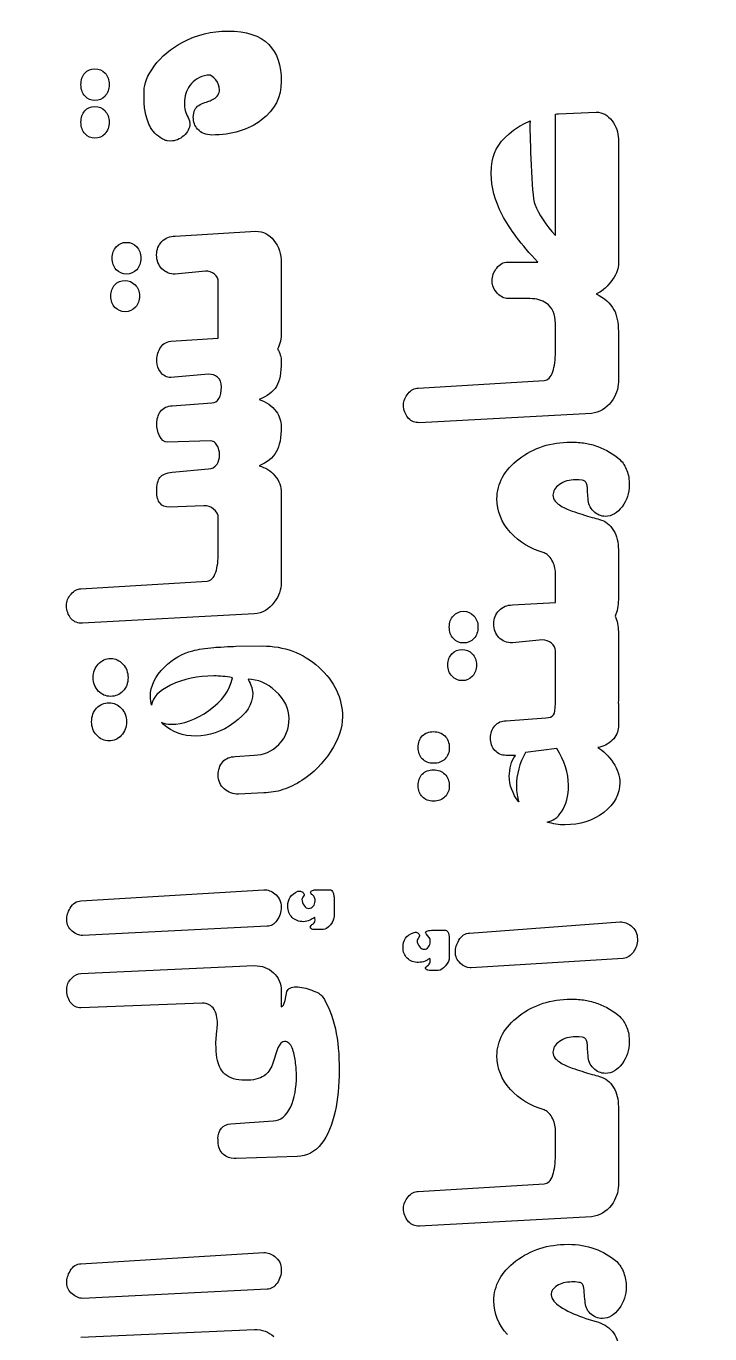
# Model space of a CAD drawing. Extents: x -11 to 3328, y 13 to 1701.
# Drawn here: x 1662 to 1749.8, y 1335.5 to 1503.5 of the extents above; entities that cross this region are included whole.
import ezdxf

# ---------------------------------------------------------------- set-up
doc = ezdxf.new("R2010")
doc.units = 0
doc.layers.add('H0107_Printing_Least_5', color=7, linetype='CONTINUOUS')

msp = doc.modelspace()

# ---------------------------------------------------------------- linework, layer by layer
at = {"layer": 'H0107_Printing_Least_5', "color": 1}
for points in [[(1693.126958, 1501.180462)], [(1670.796958, 1498.060463)], [(1670.796958, 1493.207463)], [(1737.240957, 1491.358463)], [(1674.857958, 1475.746463)], [(1673.371958, 1470.282463)], [(1718.161957, 1428.341464)], [(1717.979957, 1423.439464)], [(1679.725958, 1421.164464)], [(1670.582958, 1419.810465)], [(1674.188958, 1415.890465)], [(1714.299957, 1412.876465)], [(1714.299957, 1407.974465)], [(1701.051957, 1388.051465)], [(1695.224958, 1378.301466)], [(1730.487957, 1373.050466)]]:
    msp.add_lwpolyline(points, close=True, dxfattribs=at)
for points in [[(1685.348958, 1497.251463), (1685.215958, 1497.251463)], [(1677.118958, 1494.560463), (1677.118958, 1495.188463)], [(1683.440958, 1491.837463), (1683.505958, 1492.316463), (1683.572958, 1492.596463)], [(1730.367957, 1492.283463), (1735.208957, 1492.480463)], [(1682.762958, 1491.772463), (1682.944958, 1491.375463), (1682.994958, 1490.963463)], [(1729.962957, 1476.619463), (1729.962957, 1492.218463)], [(1738.050957, 1489.031463), (1738.050957, 1472.806463)], [(1680.534958, 1488.768463), (1680.105958, 1488.800463)], [(1721.710957, 1484.574463), (1721.759957, 1485.449463), (1721.842957, 1486.159463)], [(1681.132958, 1476.554463), (1691.494958, 1477.181463)], [(1694.745958, 1473.104463), (1694.745958, 1464.225463)], [(1723.838957, 1473.202463), (1727.684957, 1473.202463)], [(1680.551958, 1463.054463), (1686.658958, 1463.437463), (1686.658958, 1470.646463)], [(1685.004958, 1472.064463), (1681.134958, 1471.668463)], [(1726.687957, 1468.514463), (1723.843957, 1468.514463)], [(1729.962957, 1461.699463), (1729.962957, 1465.296463)], [(1738.050957, 1464.289463), (1738.050957, 1461.699463), (1738.050957, 1461.483463), (1738.050957, 1457.804464)], [(1685.407958, 1458.795464), (1680.547958, 1458.383464)], [(1712.318957, 1457.023464), (1728.509957, 1458.006464)], [(1680.745958, 1454.735464), (1685.835958, 1455.131464)], [(1710.453957, 1454.599464), (1710.453957, 1454.731464), (1710.453957, 1454.896464)], [(1734.583957, 1453.775464), (1712.516957, 1452.571464)], [(1685.637958, 1450.245464), (1680.136958, 1450.064464)], [(1680.745958, 1446.218464), (1685.406958, 1446.630464)], [(1733.387957, 1445.177464), (1732.962957, 1445.243464), (1732.603957, 1445.243464)], [(1694.745958, 1443.544464), (1694.745958, 1435.919464), (1694.745958, 1435.704464), (1694.745958, 1432.024464)], [(1734.171957, 1442.783464), (1734.138957, 1443.212464), (1734.072957, 1443.741464)], [(1684.809958, 1441.910464), (1680.353958, 1441.712464)], [(1686.658958, 1435.919464), (1686.658958, 1440.342464)], [(1738.050957, 1436.247464), (1738.050957, 1429.827464)], [(1669.014958, 1431.243464), (1685.205958, 1432.227464)], [(1724.436957, 1429.150464), (1729.962957, 1429.484464), (1729.962957, 1433.243464)], [(1667.149958, 1428.820464), (1667.149958, 1428.952464), (1667.149958, 1429.116464)], [(1691.279958, 1427.996464), (1669.211958, 1426.792464)], [(1738.050957, 1425.700464), (1738.050957, 1416.820465)], [(1688.902958, 1423.837464), (1692.303958, 1423.887464)], [(1728.308957, 1424.660464), (1724.438957, 1424.264464)], [(1729.962957, 1416.475465), (1729.962957, 1423.241464)], [(1738.030957, 1416.475465), (1738.050957, 1416.475465), (1738.050957, 1413.470465)], [(1723.645957, 1414.279465), (1728.722957, 1414.659465)], [(1730.152957, 1410.708465), (1726.122957, 1410.183465)], [(1688.837958, 1409.659465), (1691.279958, 1409.857465)], [(1724.846957, 1409.823465), (1723.640957, 1409.823465)], [(1692.501958, 1405.021465), (1689.249958, 1404.823465)], [(1669.014958, 1391.120465), (1692.501958, 1392.562465)], [(1696.891958, 1392.379465), (1697.090958, 1392.379465)], [(1697.700958, 1391.867465), (1697.502958, 1391.587465)], [(1699.467958, 1392.560465), (1700.985957, 1392.560465)], [(1701.546957, 1391.134465), (1701.546957, 1389.165465)], [(1699.034958, 1388.417465), (1699.087958, 1388.698465), (1699.070958, 1388.880465)], [(1718.937957, 1386.993465), (1738.265957, 1388.432465)], [(1692.914958, 1387.856465), (1669.211958, 1386.668465)], [(1698.476958, 1387.757465), (1698.581958, 1387.955465)], [(1700.110957, 1387.444465), (1698.988958, 1387.444465)], [(1711.691957, 1387.030465), (1711.938957, 1387.096465)], [(1712.516957, 1386.584465), (1712.318957, 1386.287465)], [(1713.754957, 1386.419465), (1713.490957, 1386.733465)], [(1714.232957, 1387.344465), (1715.833957, 1387.344465)], [(1716.328957, 1385.924465), (1716.328957, 1383.894465)], [(1713.886957, 1383.448465), (1713.886957, 1383.580465), (1713.819957, 1383.729465)], [(1738.678957, 1383.728465), (1719.134957, 1382.541465), (1719.003957, 1382.541465)], [(1669.014958, 1381.783465), (1691.279958, 1382.807465)], [(1713.346957, 1382.656465), (1713.642957, 1382.920465)], [(1714.910957, 1382.194465), (1713.787957, 1382.194465)], [(1694.729958, 1379.588466), (1694.729958, 1377.492466)], [(1695.224958, 1378.301466), (1695.472958, 1379.489466)], [(1684.595958, 1377.971466), (1669.014958, 1377.360466)], [(1686.377958, 1372.227466), (1686.345958, 1372.755466), (1686.345958, 1372.937466), (1686.476958, 1374.422466)], [(1733.387957, 1373.595466), (1732.962957, 1373.661466), (1732.603957, 1373.661466)], [(1694.316958, 1372.227466), (1693.624958, 1370.147466)], [(1734.171957, 1371.201466), (1734.138957, 1371.630466), (1734.072957, 1372.158466)], [(1738.050957, 1364.665466), (1738.050957, 1358.460466), (1738.050957, 1358.244466), (1738.050957, 1354.564466)], [(1688.275958, 1362.455466), (1693.705958, 1362.868466)], [(1729.962957, 1358.460466), (1729.962957, 1361.661466)], [(1686.642958, 1360.194466), (1686.642958, 1360.359466)], [(1696.792958, 1358.296466), (1688.952958, 1358.032466), (1688.704958, 1358.032466)], [(1712.318957, 1353.784466), (1728.509957, 1354.767466)], [(1710.453957, 1351.360466), (1710.453957, 1351.492466), (1710.453957, 1351.657466)], [(1734.583957, 1350.536466), (1712.516957, 1349.332466)], [(1669.014958, 1344.495466), (1692.501958, 1345.936466)], [(1692.914958, 1341.230466), (1669.211958, 1340.042466)], [(1732.969957, 1342.087466), (1732.492957, 1342.153466), (1732.081957, 1342.153466)], [(1669.015958, 1335.041467), (1691.296958, 1336.048467)]]:
    msp.add_lwpolyline(points, dxfattribs=at)
for points in [[(1840.169954, 1445.653464), (1840.169954, 1573.248461), (1751.840956, 1661.578458), (1624.245959, 1661.578458)], [(1682.091958, 1501.477462), (1683.864958, 1502.423462), (1685.797958, 1502.896462), (1687.889958, 1502.896462)], [(1687.889958, 1502.896462), (1690.235958, 1502.896462), (1691.982958, 1502.324462), (1693.126958, 1501.180462)], [(1678.406958, 1498.374463), (1679.354958, 1499.661463), (1680.582958, 1500.696462), (1682.091958, 1501.477462)], [(1693.126958, 1501.180462), (1694.206958, 1500.101462), (1694.745958, 1498.511463), (1694.745958, 1496.409463)], [(1669.014958, 1496.013463), (1669.014958, 1496.618463), (1669.181958, 1497.111463), (1669.517958, 1497.491463)], [(1669.517958, 1497.491463), (1669.853958, 1497.870463), (1670.279958, 1498.060463), (1670.796958, 1498.060463)], [(1670.796958, 1498.060463), (1671.325958, 1498.060463), (1671.762958, 1497.870463), (1672.108958, 1497.491463)], [(1672.108958, 1497.491463), (1672.455958, 1497.111463), (1672.628958, 1496.618463), (1672.628958, 1496.013463)], [(1677.118958, 1495.188463), (1677.118958, 1496.134463), (1677.547958, 1497.196463), (1678.406958, 1498.374463)], [(1669.542958, 1494.520463), (1669.190958, 1494.888463), (1669.014958, 1495.386463), (1669.014958, 1496.013463)], [(1672.628958, 1496.013463), (1672.628958, 1495.419463), (1672.452958, 1494.929463), (1672.100958, 1494.544463)], [(1682.994958, 1495.898463), (1682.531958, 1495.270463), (1682.301958, 1494.528463), (1682.301958, 1493.670463)], [(1685.215958, 1497.251463), (1684.265958, 1497.053463), (1683.524958, 1496.601463), (1682.994958, 1495.898463)], [(1686.326958, 1496.632463), (1686.006958, 1497.045463), (1685.679958, 1497.251463), (1685.348958, 1497.251463)], [(1686.806958, 1495.369463), (1686.806958, 1495.798463), (1686.646958, 1496.219463), (1686.326958, 1496.632463)], [(1694.745958, 1496.409463), (1694.745958, 1494.429463), (1693.903958, 1492.784463), (1692.217958, 1491.474463)], [(1670.796958, 1493.967463), (1670.312958, 1493.967463), (1669.894958, 1494.151463), (1669.542958, 1494.520463)], [(1672.100958, 1494.544463), (1671.748958, 1494.159463), (1671.313958, 1493.967463), (1670.796958, 1493.967463)], [(1677.151958, 1493.480463), (1677.129958, 1493.783463), (1677.118958, 1494.143463), (1677.118958, 1494.560463)], [(1685.455958, 1493.884463), (1685.626958, 1493.950463), (1685.830958, 1494.049463), (1686.068958, 1494.181463)], [(1686.068958, 1494.181463), (1686.306958, 1494.313463), (1686.489958, 1494.481463), (1686.616958, 1494.685463)], [(1686.616958, 1494.685463), (1686.743958, 1494.888463), (1686.806958, 1495.116463), (1686.806958, 1495.369463)], [(1669.014958, 1491.177463), (1669.014958, 1491.772463), (1669.181958, 1492.258463), (1669.517958, 1492.638463)], [(1669.517958, 1492.638463), (1669.853958, 1493.018463), (1670.279958, 1493.207463), (1670.796958, 1493.207463)], [(1670.796958, 1493.207463), (1671.313958, 1493.207463), (1671.748958, 1493.018463), (1672.100958, 1492.638463)], [(1672.100958, 1492.638463), (1672.452958, 1492.258463), (1672.628958, 1491.772463), (1672.628958, 1491.177463)], [(1677.249958, 1492.596463), (1677.206958, 1492.883463), (1677.173958, 1493.177463), (1677.151958, 1493.480463)], [(1677.959958, 1490.500463), (1677.641958, 1491.050463), (1677.404958, 1491.749463), (1677.249958, 1492.596463)], [(1682.301958, 1493.670463), (1682.301958, 1492.987463), (1682.455958, 1492.355463), (1682.762958, 1491.772463)], [(1683.572958, 1492.596463), (1683.749958, 1493.092463), (1684.125958, 1493.439463), (1684.700958, 1493.637463)], [(1684.700958, 1493.637463), (1685.031958, 1493.735463), (1685.284958, 1493.818463), (1685.455958, 1493.884463)], [(1729.962957, 1492.218463), (1730.099957, 1492.236463), (1730.227957, 1492.269463), (1730.367957, 1492.283463)], [(1735.208957, 1492.480463), (1735.990957, 1492.480463), (1736.667957, 1492.106463), (1737.240957, 1491.358463)], [(1669.542958, 1489.684463), (1669.190958, 1490.052463), (1669.014958, 1490.550463), (1669.014958, 1491.177463)], [(1672.628958, 1491.177463), (1672.628958, 1490.583463), (1672.452958, 1490.093463), (1672.100958, 1489.708463)], [(1682.994958, 1490.963463), (1682.994958, 1490.412463), (1682.736958, 1489.909463), (1682.218958, 1489.452463)], [(1684.001958, 1490.285463), (1683.627958, 1490.715463), (1683.440958, 1491.232463), (1683.440958, 1491.837463)], [(1692.217958, 1491.474463), (1691.368958, 1490.836463), (1690.410958, 1490.354463), (1689.340958, 1490.030463)], [(1724.577957, 1490.145463), (1725.242957, 1490.638463), (1725.971957, 1491.027463), (1726.738957, 1491.356463)], [(1726.738957, 1491.356463), (1726.702957, 1491.167463), (1726.678957, 1490.974463), (1726.678957, 1490.772463)], [(1726.678957, 1490.772463), (1726.678957, 1489.528463), (1726.888957, 1481.746463), (1727.308957, 1480.646463)], [(1737.240957, 1491.358463), (1737.780957, 1490.654463), (1738.050957, 1489.878463), (1738.050957, 1489.031463)], [(1670.796958, 1489.130463), (1670.312958, 1489.130463), (1669.894958, 1489.314463), (1669.542958, 1489.684463)], [(1672.100958, 1489.708463), (1671.748958, 1489.323463), (1671.313958, 1489.130463), (1670.796958, 1489.130463)], [(1679.725958, 1488.932463), (1678.977958, 1489.262463), (1678.388958, 1489.785463), (1677.959958, 1490.500463)], [(1680.105958, 1488.800463), (1679.940958, 1488.833463), (1679.814958, 1488.877463), (1679.725958, 1488.932463)], [(1682.218958, 1489.452463), (1681.701958, 1488.996463), (1681.140958, 1488.768463), (1680.534958, 1488.768463)], [(1685.836958, 1489.543463), (1685.065958, 1489.543463), (1684.453958, 1489.791463), (1684.001958, 1490.285463)], [(1689.340958, 1490.030463), (1688.271958, 1489.705463), (1687.104958, 1489.543463), (1685.836958, 1489.543463)], [(1721.842957, 1486.159463), (1722.040957, 1487.611463), (1722.952957, 1488.940463), (1724.577957, 1490.145463)], [(1723.121957, 1479.301463), (1722.180957, 1481.100463), (1721.710957, 1482.858463), (1721.710957, 1484.574463)], [(1727.308957, 1480.646463), (1727.839957, 1479.303463), (1728.724957, 1477.961463), (1729.962957, 1476.619463)], [(1727.684957, 1473.202463), (1725.583957, 1475.469463), (1724.062957, 1477.502463), (1723.121957, 1479.301463)], [(1691.494958, 1477.181463), (1692.396958, 1477.181463), (1693.164958, 1476.785463), (1693.796958, 1475.993463)], [(1673.553958, 1475.176463), (1673.905958, 1475.556463), (1674.340958, 1475.746463), (1674.857958, 1475.746463)], [(1674.857958, 1475.746463), (1675.374958, 1475.746463), (1675.811958, 1475.556463), (1676.169958, 1475.176463)], [(1678.736958, 1474.128463), (1678.736958, 1474.821463), (1678.961958, 1475.399463), (1679.413958, 1475.861463)], [(1679.413958, 1475.861463), (1679.865958, 1476.323463), (1680.437958, 1476.554463), (1681.132958, 1476.554463)], [(1693.796958, 1475.993463), (1694.430958, 1475.200463), (1694.745958, 1474.238463), (1694.745958, 1473.104463)], [(1673.024958, 1473.715463), (1673.024958, 1474.310463), (1673.201958, 1474.797463), (1673.553958, 1475.176463)], [(1676.169958, 1475.176463), (1676.527958, 1474.797463), (1676.705958, 1474.310463), (1676.705958, 1473.715463)], [(1679.406958, 1472.362463), (1678.959958, 1472.824463), (1678.736958, 1473.413463), (1678.736958, 1474.128463)], [(1673.544958, 1472.238463), (1673.198958, 1472.618463), (1673.024958, 1473.110463), (1673.024958, 1473.715463)], [(1674.857958, 1471.668463), (1674.328958, 1471.668463), (1673.891958, 1471.858463), (1673.544958, 1472.238463)], [(1676.185958, 1472.238463), (1675.839958, 1471.858463), (1675.396958, 1471.668463), (1674.857958, 1471.668463)], [(1676.705958, 1473.715463), (1676.705958, 1473.110463), (1676.532958, 1472.618463), (1676.185958, 1472.238463)], [(1681.134958, 1471.668463), (1680.428958, 1471.668463), (1679.852958, 1471.900463), (1679.406958, 1472.362463)], [(1721.841957, 1470.776463), (1721.841957, 1471.392463), (1722.034957, 1471.950463), (1722.420957, 1472.451463)], [(1722.420957, 1472.451463), (1722.805957, 1472.952463), (1723.278957, 1473.202463), (1723.838957, 1473.202463)], [(1738.050957, 1472.806463), (1738.050957, 1472.211463), (1737.726957, 1471.502463), (1737.079957, 1470.677463)], [(1673.371958, 1470.282463), (1673.701958, 1470.656463), (1674.136958, 1470.844463), (1674.675958, 1470.844463)], [(1674.675958, 1470.844463), (1675.181958, 1470.844463), (1675.616958, 1470.654463), (1675.979958, 1470.274463)], [(1686.153958, 1471.652463), (1685.817958, 1471.927463), (1685.435958, 1472.064463), (1685.004958, 1472.064463)], [(1686.658958, 1470.646463), (1686.658958, 1471.042463), (1686.490958, 1471.377463), (1686.153958, 1471.652463)], [(1722.536957, 1469.175463), (1722.073957, 1469.659463), (1721.841957, 1470.192463), (1721.841957, 1470.776463)], [(1737.079957, 1470.677463), (1736.431957, 1469.851463), (1735.803957, 1469.334463), (1735.194957, 1469.125463)], [(1672.843958, 1468.863463), (1672.843958, 1469.446463), (1673.019958, 1469.919463), (1673.371958, 1470.282463)], [(1673.379958, 1467.386463), (1673.022958, 1467.754463), (1672.843958, 1468.246463), (1672.843958, 1468.863463)], [(1675.979958, 1470.274463), (1676.342958, 1469.895463), (1676.524958, 1469.424463), (1676.524958, 1468.863463)], [(1676.524958, 1468.863463), (1676.524958, 1468.269463), (1676.350958, 1467.781463), (1676.004958, 1467.402463)], [(1723.843957, 1468.514463), (1723.402957, 1468.514463), (1722.966957, 1468.734463), (1722.536957, 1469.175463)], [(1735.194957, 1469.125463), (1736.268957, 1468.619463), (1737.032957, 1467.937463), (1737.485957, 1467.078463)], [(1674.675958, 1466.832463), (1674.169958, 1466.832463), (1673.737958, 1467.016463), (1673.379958, 1467.386463)], [(1676.004958, 1467.402463), (1675.657958, 1467.022463), (1675.214958, 1466.832463), (1674.675958, 1466.832463)], [(1728.788957, 1467.937463), (1728.237957, 1468.322463), (1727.537957, 1468.514463), (1726.687957, 1468.514463)], [(1729.962957, 1465.296463), (1729.962957, 1466.517463), (1729.571957, 1467.397463), (1728.788957, 1467.937463)], [(1737.485957, 1467.078463), (1737.862957, 1466.363463), (1738.050957, 1465.433463), (1738.050957, 1464.289463)], [(1694.745958, 1464.225463), (1694.745958, 1463.400463), (1694.580958, 1462.672463), (1694.269958, 1462.031463)], [(1678.752958, 1460.380463), (1678.752958, 1461.051463), (1678.878958, 1461.623463), (1679.132958, 1462.096463)], [(1679.132958, 1462.096463), (1679.428958, 1462.635463), (1679.902958, 1462.955463), (1680.551958, 1463.054463)], [(1694.269958, 1462.031463), (1694.574958, 1461.565463), (1694.745958, 1461.022463), (1694.745958, 1460.380463)], [(1679.213958, 1459.093464), (1678.905958, 1459.499464), (1678.752958, 1459.928464), (1678.752958, 1460.380463)], [(1694.745958, 1460.380463), (1694.745958, 1458.993464), (1694.535958, 1457.948464), (1694.115958, 1457.244464)], [(1729.629957, 1459.144464), (1729.851957, 1459.792464), (1729.962957, 1460.643463), (1729.962957, 1461.699463)], [(1680.547958, 1458.383464), (1680.020958, 1458.383464), (1679.575958, 1458.619464), (1679.213958, 1459.093464)], [(1686.543958, 1458.432464), (1686.247958, 1458.674464), (1685.868958, 1458.795464), (1685.407958, 1458.795464)], [(1728.509957, 1458.006464), (1728.988957, 1458.006464), (1729.361957, 1458.386464), (1729.629957, 1459.144464)], [(1687.054958, 1457.161464), (1687.054958, 1457.733464), (1686.884958, 1458.157464), (1686.543958, 1458.432464)], [(1686.741958, 1455.676464), (1686.950958, 1456.060464), (1687.054958, 1456.556464), (1687.054958, 1457.161464)], [(1694.115958, 1457.244464), (1693.694958, 1456.539464), (1692.953958, 1455.973464), (1691.890958, 1455.544464)], [(1711.039957, 1456.330464), (1711.430957, 1456.792464), (1711.856957, 1457.023464), (1712.318957, 1457.023464)], [(1738.050957, 1457.804464), (1738.050957, 1456.911464), (1737.752957, 1456.070464), (1737.154957, 1455.278464)], [(1685.835958, 1455.131464), (1686.220958, 1455.131464), (1686.521958, 1455.313464), (1686.741958, 1455.676464)], [(1691.890958, 1455.544464), (1692.831958, 1455.257464), (1693.562958, 1454.751464), (1694.082958, 1454.025464)], [(1710.453957, 1454.896464), (1710.453957, 1455.390464), (1710.648957, 1455.869464), (1711.039957, 1456.330464)], [(1737.154957, 1455.278464), (1736.491957, 1454.375464), (1735.634957, 1453.875464), (1734.583957, 1453.775464)], [(1678.752958, 1452.457464), (1678.752958, 1453.040464), (1678.911958, 1453.552464), (1679.230958, 1453.992464)], [(1679.230958, 1453.992464), (1679.592958, 1454.488464), (1680.098958, 1454.735464), (1680.745958, 1454.735464)], [(1694.082958, 1454.025464), (1694.525958, 1453.420464), (1694.745958, 1452.765464), (1694.745958, 1452.061464)], [(1711.107957, 1453.107464), (1710.772957, 1453.464464), (1710.553957, 1453.962464), (1710.453957, 1454.599464)], [(1679.081958, 1450.889464), (1678.861958, 1451.362464), (1678.752958, 1451.884464), (1678.752958, 1452.457464)], [(1694.745958, 1452.061464), (1694.745958, 1450.674464), (1694.527958, 1449.594464), (1694.090958, 1448.817464)], [(1712.516957, 1452.571464), (1711.912957, 1452.571464), (1711.443957, 1452.749464), (1711.107957, 1453.107464)], [(1680.136958, 1450.064464), (1679.696958, 1450.064464), (1679.345958, 1450.339464), (1679.081958, 1450.889464)], [(1686.486958, 1449.695464), (1686.260958, 1450.062464), (1685.977958, 1450.245464), (1685.637958, 1450.245464)], [(1686.823958, 1448.438464), (1686.823958, 1448.909464), (1686.710958, 1449.327464), (1686.486958, 1449.695464)], [(1694.090958, 1448.817464), (1693.653958, 1448.042464), (1692.919958, 1447.445464), (1691.890958, 1447.027464)], [(1725.291957, 1447.925464), (1727.184957, 1449.361464), (1729.401957, 1450.079464), (1731.943957, 1450.079464)], [(1731.943957, 1450.079464), (1732.614957, 1450.079464), (1733.225957, 1450.035464), (1733.775957, 1449.947464)], [(1733.775957, 1449.947464), (1734.326957, 1449.859464), (1734.875957, 1449.710464), (1735.426957, 1449.501464)], [(1735.426957, 1449.501464), (1736.471957, 1449.116464), (1737.406957, 1448.566464), (1738.231957, 1447.850464)], [(1685.406958, 1446.630464), (1685.846958, 1446.630464), (1686.208958, 1446.839464), (1686.494958, 1447.255464)], [(1686.494958, 1447.255464), (1686.714958, 1447.573464), (1686.823958, 1447.967464), (1686.823958, 1448.438464)], [(1691.890958, 1447.027464), (1692.709958, 1446.829464), (1693.390958, 1446.405464), (1693.933958, 1445.756464)], [(1722.452957, 1442.783464), (1722.452957, 1444.775464), (1723.399957, 1446.489464), (1725.291957, 1447.925464)], [(1738.231957, 1447.850464), (1738.639957, 1447.432464), (1738.944957, 1446.957464), (1739.147957, 1446.423464)], [(1678.752958, 1443.759464), (1678.752958, 1444.606464), (1678.886958, 1445.203464), (1679.155958, 1445.550464)], [(1679.155958, 1445.550464), (1679.424958, 1445.896464), (1679.954958, 1446.119464), (1680.745958, 1446.218464)], [(1693.933958, 1445.756464), (1694.474958, 1445.106464), (1694.745958, 1444.369464), (1694.745958, 1443.544464)], [(1732.603957, 1445.243464), (1731.751957, 1445.243464), (1731.046957, 1445.039464), (1730.487957, 1444.632464)], [(1739.147957, 1446.423464), (1739.351957, 1445.889464), (1739.453957, 1445.270464), (1739.453957, 1444.566464)], [(1679.165958, 1442.216464), (1678.890958, 1442.551464), (1678.752958, 1443.065464), (1678.752958, 1443.759464)], [(1730.487957, 1444.632464), (1729.928957, 1444.225464), (1729.649957, 1443.763464), (1729.649957, 1443.246464)], [(1733.942957, 1444.764464), (1733.844957, 1445.039464), (1733.659957, 1445.177464), (1733.387957, 1445.177464)], [(1734.064957, 1444.252464), (1734.059957, 1444.439464), (1734.018957, 1444.610464), (1733.942957, 1444.764464)], [(1734.072957, 1443.741464), (1734.072957, 1443.895464), (1734.069957, 1444.065464), (1734.064957, 1444.252464)], [(1739.453957, 1444.566464), (1739.453957, 1443.532464), (1739.145957, 1442.602464), (1738.528957, 1441.777464)], [(1680.353958, 1441.712464), (1679.836958, 1441.712464), (1679.440958, 1441.880464), (1679.165958, 1442.216464)], [(1686.047958, 1441.481464), (1685.695958, 1441.767464), (1685.283958, 1441.910464), (1684.809958, 1441.910464)], [(1724.189957, 1438.476464), (1723.031957, 1439.752464), (1722.452957, 1441.188464), (1722.452957, 1442.783464)], [(1729.649957, 1443.246464), (1729.649957, 1442.982464), (1729.748957, 1442.723464), (1729.947957, 1442.470464)], [(1729.947957, 1442.470464), (1730.211957, 1442.151464), (1730.657957, 1441.848464), (1731.286957, 1441.562464)], [(1734.840957, 1441.207464), (1734.394957, 1441.653464), (1734.171957, 1442.178464), (1734.171957, 1442.783464)], [(1686.658958, 1440.342464), (1686.658958, 1440.793464), (1686.454958, 1441.173464), (1686.047958, 1441.481464)], [(1731.286957, 1441.562464), (1731.517957, 1441.452464), (1731.799957, 1441.336464), (1732.130957, 1441.215464)], [(1732.130957, 1441.215464), (1732.548957, 1441.061464), (1732.951957, 1440.924464), (1733.337957, 1440.803464)], [(1733.337957, 1440.803464), (1733.866957, 1440.638464), (1734.309957, 1440.506464), (1734.668957, 1440.407464)], [(1734.668957, 1440.407464), (1735.026957, 1440.308464), (1735.343957, 1440.220464), (1735.619957, 1440.143464)], [(1736.416957, 1440.539464), (1735.811957, 1440.539464), (1735.285957, 1440.762464), (1734.840957, 1441.207464)], [(1738.528957, 1441.777464), (1737.913957, 1440.951464), (1737.208957, 1440.539464), (1736.416957, 1440.539464)], [(1728.523957, 1435.835464), (1726.759957, 1436.363464), (1725.314957, 1437.243464), (1724.189957, 1438.476464)], [(1735.619957, 1440.143464), (1736.391957, 1439.945464), (1736.997957, 1439.471464), (1737.438957, 1438.723464)], [(1737.438957, 1438.723464), (1737.846957, 1438.030464), (1738.050957, 1437.204464), (1738.050957, 1436.247464)], [(1686.324958, 1433.364464), (1686.547958, 1434.012464), (1686.658958, 1434.864464), (1686.658958, 1435.919464)], [(1729.516957, 1434.894464), (1729.196957, 1435.411464), (1728.865957, 1435.724464), (1728.523957, 1435.835464)], [(1729.863957, 1434.094464), (1729.797957, 1434.352464), (1729.681957, 1434.619464), (1729.516957, 1434.894464)], [(1729.962957, 1433.243464), (1729.962957, 1433.551464), (1729.930957, 1433.835464), (1729.863957, 1434.094464)], [(1685.205958, 1432.227464), (1685.684958, 1432.227464), (1686.057958, 1432.606464), (1686.324958, 1433.364464)], [(1694.745958, 1432.024464), (1694.745958, 1431.132464), (1694.448958, 1430.290464), (1693.850958, 1429.498464)], [(1667.149958, 1429.116464), (1667.149958, 1429.611464), (1667.344958, 1430.089464), (1667.734958, 1430.551464)], [(1667.734958, 1430.551464), (1668.125958, 1431.012464), (1668.552958, 1431.243464), (1669.014958, 1431.243464)], [(1667.802958, 1427.327464), (1667.467958, 1427.685464), (1667.249958, 1428.182464), (1667.149958, 1428.820464)], [(1693.850958, 1429.498464), (1693.186958, 1428.596464), (1692.330958, 1428.095464), (1691.279958, 1427.996464)], [(1722.040957, 1426.724464), (1722.040957, 1427.417464), (1722.266957, 1427.994464), (1722.717957, 1428.457464)], [(1722.717957, 1428.457464), (1723.169957, 1428.919464), (1723.742957, 1429.150464), (1724.436957, 1429.150464)], [(1738.050957, 1429.827464), (1738.050957, 1429.041464), (1737.901957, 1428.343464), (1737.619957, 1427.724464)], [(1669.211958, 1426.792464), (1668.608958, 1426.792464), (1668.138958, 1426.970464), (1667.802958, 1427.327464)], [(1716.328957, 1426.311464), (1716.328957, 1426.905464), (1716.505957, 1427.392464), (1716.857957, 1427.772464)], [(1716.857957, 1427.772464), (1717.209957, 1428.152464), (1717.644957, 1428.341464), (1718.161957, 1428.341464)], [(1718.161957, 1428.341464), (1718.678957, 1428.341464), (1719.116957, 1428.152464), (1719.473957, 1427.772464)], [(1719.473957, 1427.772464), (1719.831957, 1427.392464), (1720.010957, 1426.905464), (1720.010957, 1426.311464)], [(1722.710957, 1424.957464), (1722.263957, 1425.420464), (1722.040957, 1426.008464), (1722.040957, 1426.724464)], [(1737.619957, 1427.724464), (1737.897957, 1427.122464), (1738.050957, 1426.452464), (1738.050957, 1425.700464)], [(1716.848957, 1424.834464), (1716.502957, 1425.213464), (1716.328957, 1425.706464), (1716.328957, 1426.311464)], [(1720.010957, 1426.311464), (1720.010957, 1425.706464), (1719.836957, 1425.213464), (1719.490957, 1424.834464)], [(1683.373958, 1423.276464), (1684.067958, 1423.441464), (1684.975958, 1423.584464), (1686.096958, 1423.705464)], [(1686.096958, 1423.705464), (1686.350958, 1423.705464), (1686.784958, 1423.727464), (1687.401958, 1423.771464)], [(1687.401958, 1423.771464), (1688.017958, 1423.815464), (1688.518958, 1423.837464), (1688.902958, 1423.837464)], [(1692.303958, 1423.887464), (1695.109958, 1423.887464), (1697.527958, 1422.976464), (1699.557958, 1421.155464)], [(1716.676957, 1422.878464), (1717.006957, 1423.252464), (1717.441957, 1423.439464), (1717.979957, 1423.439464)], [(1718.161957, 1424.264464), (1717.633957, 1424.264464), (1717.196957, 1424.454464), (1716.848957, 1424.834464)], [(1717.979957, 1423.439464), (1718.485957, 1423.439464), (1718.920957, 1423.250464), (1719.284957, 1422.870464)], [(1719.490957, 1424.834464), (1719.143957, 1424.454464), (1718.700957, 1424.264464), (1718.161957, 1424.264464)], [(1724.438957, 1424.264464), (1723.732957, 1424.264464), (1723.156957, 1424.495464), (1722.710957, 1424.957464)], [(1729.457957, 1424.248464), (1729.122957, 1424.523464), (1728.739957, 1424.660464), (1728.308957, 1424.660464)], [(1729.962957, 1423.241464), (1729.962957, 1423.637464), (1729.794957, 1423.973464), (1729.457957, 1424.248464)], [(1671.242958, 1421.560464), (1671.682958, 1422.033464), (1672.210958, 1422.269464), (1672.826958, 1422.269464)], [(1672.826958, 1422.269464), (1673.443958, 1422.269464), (1673.968958, 1422.030464), (1674.402958, 1421.552464)], [(1679.725958, 1421.164464), (1680.826958, 1422.242464), (1682.042958, 1422.946464), (1683.373958, 1423.276464)], [(1716.147957, 1421.458464), (1716.147957, 1422.042464), (1716.323957, 1422.515464), (1716.676957, 1422.878464)], [(1719.284957, 1422.870464), (1719.646957, 1422.490464), (1719.828957, 1422.020464), (1719.828957, 1421.458464)], [(1670.582958, 1419.810465), (1670.582958, 1420.503464), (1670.802958, 1421.087464), (1671.242958, 1421.560464)], [(1674.402958, 1421.552464), (1674.837958, 1421.073464), (1675.054958, 1420.492464), (1675.054958, 1419.810465)], [(1677.927958, 1417.400465), (1677.927958, 1418.720465), (1678.526958, 1419.975465), (1679.725958, 1421.164464)], [(1686.090958, 1420.034464), (1684.031958, 1420.034464), (1682.177958, 1419.637465), (1680.527958, 1418.845465)], [(1688.467958, 1419.797465), (1687.622958, 1419.954465), (1686.830958, 1420.034464), (1686.090958, 1420.034464)], [(1699.557958, 1421.155464), (1701.587957, 1419.334465), (1702.603957, 1417.202465), (1702.603957, 1414.759465)], [(1716.684957, 1419.981465), (1716.326957, 1420.350464), (1716.147957, 1420.842464), (1716.147957, 1421.458464)], [(1719.308957, 1419.998465), (1718.962957, 1419.618465), (1718.519957, 1419.428465), (1717.979957, 1419.428465)], [(1719.828957, 1421.458464), (1719.828957, 1420.864464), (1719.654957, 1420.377464), (1719.308957, 1419.998465)], [(1671.242958, 1418.093465), (1670.802958, 1418.556465), (1670.582958, 1419.128465), (1670.582958, 1419.810465)], [(1675.054958, 1419.810465), (1675.054958, 1419.106465), (1674.837958, 1418.528465), (1674.402958, 1418.077465)], [(1680.527958, 1418.845465), (1678.978958, 1418.102465), (1678.166958, 1417.240465), (1678.070958, 1416.265465)], [(1685.454958, 1415.598465), (1687.143958, 1416.785465), (1688.148958, 1418.185465), (1688.467958, 1419.797465)], [(1694.019958, 1418.077465), (1692.908958, 1419.089465), (1691.725958, 1419.596465), (1690.470958, 1419.596465)], [(1690.470958, 1419.596465), (1690.570958, 1419.497465), (1690.697958, 1419.240465), (1690.850958, 1418.827465)], [(1690.850958, 1418.827465), (1691.005958, 1418.415465), (1691.081958, 1418.072465), (1691.081958, 1417.796465)], [(1717.979957, 1419.428465), (1717.473957, 1419.428465), (1717.041957, 1419.613465), (1716.684957, 1419.981465)], [(1672.826958, 1417.400465), (1672.210958, 1417.400465), (1671.682958, 1417.631465), (1671.242958, 1418.093465)], [(1674.402958, 1418.077465), (1673.968958, 1417.625465), (1673.443958, 1417.400465), (1672.826958, 1417.400465)], [(1678.070958, 1416.265465), (1677.982958, 1416.628465), (1677.927958, 1417.004465), (1677.927958, 1417.400465)], [(1691.081958, 1417.796465), (1691.081958, 1416.432465), (1690.272958, 1415.161465), (1688.655958, 1413.984465)], [(1695.753958, 1414.561465), (1695.753958, 1415.826465), (1695.175958, 1416.998465), (1694.019958, 1418.077465)], [(1738.050957, 1416.820465), (1738.050957, 1416.701465), (1738.036957, 1416.590465), (1738.030957, 1416.475465)], [(1670.384958, 1414.148465), (1670.384958, 1414.864465), (1670.598958, 1415.449465), (1671.027958, 1415.906465)], [(1671.027958, 1415.906465), (1671.456958, 1416.363465), (1671.991958, 1416.591465), (1672.628958, 1416.591465)], [(1672.628958, 1416.591465), (1673.223958, 1416.591465), (1673.743958, 1416.357465), (1674.188958, 1415.890465)], [(1674.188958, 1415.890465), (1674.634958, 1415.422465), (1674.857958, 1414.842465), (1674.857958, 1414.148465)], [(1680.605958, 1413.814465), (1682.148958, 1413.814465), (1683.764958, 1414.408465), (1685.454958, 1415.598465)], [(1728.722957, 1414.659465), (1729.218957, 1414.659465), (1729.549957, 1414.777465), (1729.714957, 1415.014465)], [(1729.714957, 1415.014465), (1729.879957, 1415.250465), (1729.962957, 1415.737465), (1729.962957, 1416.475465)], [(1671.044958, 1412.399465), (1670.603958, 1412.872465), (1670.384958, 1413.455465), (1670.384958, 1414.148465)], [(1674.857958, 1414.148465), (1674.857958, 1413.433465), (1674.637958, 1412.845465), (1674.196958, 1412.383465)], [(1679.618958, 1413.785465), (1679.521958, 1413.871465), (1679.451958, 1413.967465), (1679.362958, 1414.056465)], [(1679.362958, 1414.056465), (1679.716958, 1413.911465), (1680.114958, 1413.814465), (1680.605958, 1413.814465)], [(1683.769958, 1412.300465), (1682.130958, 1412.300465), (1680.747958, 1412.795465), (1679.618958, 1413.785465)], [(1688.655958, 1413.984465), (1687.104958, 1412.861465), (1685.475958, 1412.300465), (1683.769958, 1412.300465)], [(1694.432958, 1411.227465), (1695.312958, 1412.140465), (1695.753958, 1413.251465), (1695.753958, 1414.561465)], [(1702.603957, 1414.759465), (1702.603957, 1413.350465), (1702.104957, 1411.879465), (1701.108957, 1410.344465)], [(1721.627957, 1412.051465), (1721.627957, 1412.656465), (1721.814957, 1413.179465), (1722.189957, 1413.619465)], [(1722.189957, 1413.619465), (1722.565957, 1414.059465), (1723.049957, 1414.279465), (1723.645957, 1414.279465)], [(1738.050957, 1413.470465), (1738.050957, 1412.854465), (1737.787957, 1412.288465), (1737.261957, 1411.771465)], [(1672.628958, 1411.689465), (1672.012958, 1411.689465), (1671.484958, 1411.926465), (1671.044958, 1412.399465)], [(1674.196958, 1412.383465), (1673.757958, 1411.920465), (1673.233958, 1411.689465), (1672.628958, 1411.689465)], [(1712.318957, 1410.846465), (1712.318957, 1411.451465), (1712.499957, 1411.941465), (1712.863957, 1412.315465)], [(1712.863957, 1412.315465), (1713.226957, 1412.689465), (1713.704957, 1412.876465), (1714.299957, 1412.876465)], [(1714.299957, 1412.876465), (1714.882957, 1412.876465), (1715.366957, 1412.689465), (1715.751957, 1412.315465)], [(1715.751957, 1412.315465), (1716.136957, 1411.941465), (1716.328957, 1411.451465), (1716.328957, 1410.846465)], [(1722.188957, 1410.458465), (1721.814957, 1410.882465), (1721.627957, 1411.413465), (1721.627957, 1412.051465)], [(1737.261957, 1411.771465), (1736.736957, 1411.253465), (1736.113957, 1410.945465), (1735.392957, 1410.846465)], [(1624.245959, 1164.868471), (1751.840956, 1164.868471), (1840.169954, 1283.412468), (1840.169954, 1411.007465)], [(1691.279958, 1409.857465), (1692.501958, 1409.857465), (1693.552958, 1410.313465), (1694.432958, 1411.227465)], [(1701.108957, 1410.344465), (1700.112957, 1408.809465), (1698.872958, 1407.557465), (1697.387958, 1406.589465)], [(1712.863957, 1409.369465), (1712.499957, 1409.749465), (1712.318957, 1410.241465), (1712.318957, 1410.846465)], [(1716.328957, 1410.846465), (1716.328957, 1410.219465), (1716.139957, 1409.721465), (1715.759957, 1409.353465)], [(1723.640957, 1409.823465), (1723.047957, 1409.823465), (1722.562957, 1410.035465), (1722.188957, 1410.458465)], [(1726.122957, 1410.183465), (1725.343957, 1408.840465), (1724.953957, 1407.389465), (1724.953957, 1405.831465)], [(1731.641957, 1405.993465), (1731.641957, 1407.551465), (1731.146957, 1409.122465), (1730.152957, 1410.708465)], [(1735.392957, 1410.846465), (1736.141957, 1410.406465), (1736.801957, 1409.749465), (1737.373957, 1408.874465)], [(1686.642958, 1407.265465), (1686.642958, 1407.970465), (1686.837958, 1408.545465), (1687.227958, 1408.991465)], [(1687.227958, 1408.991465), (1687.618958, 1409.436465), (1688.154958, 1409.659465), (1688.837958, 1409.659465)], [(1714.299957, 1408.800465), (1713.704957, 1408.800465), (1713.226957, 1408.990465), (1712.863957, 1409.369465)], [(1715.759957, 1409.353465), (1715.379957, 1408.984465), (1714.893957, 1408.800465), (1714.299957, 1408.800465)], [(1724.037957, 1407.149465), (1724.037957, 1407.622465), (1724.103957, 1408.090465), (1724.235957, 1408.552465)], [(1724.235957, 1408.552465), (1724.334957, 1409.014465), (1724.538957, 1409.438465), (1724.846957, 1409.823465)], [(1737.373957, 1408.874465), (1737.946957, 1407.999465), (1738.231957, 1407.155465), (1738.231957, 1406.340465)], [(1687.425958, 1405.508465), (1686.903958, 1405.964465), (1686.642958, 1406.550465), (1686.642958, 1407.265465)], [(1697.387958, 1406.589465), (1696.583958, 1406.072465), (1695.775958, 1405.681465), (1694.960958, 1405.417465)], [(1712.318957, 1405.928465), (1712.318957, 1406.544465), (1712.499957, 1407.039465), (1712.863957, 1407.413465)], [(1712.863957, 1407.413465), (1713.226957, 1407.787465), (1713.704957, 1407.974465), (1714.299957, 1407.974465)], [(1714.299957, 1407.974465), (1714.882957, 1407.974465), (1715.366957, 1407.787465), (1715.751957, 1407.413465)], [(1715.751957, 1407.413465), (1716.136957, 1407.039465), (1716.328957, 1406.544465), (1716.328957, 1405.928465)], [(1725.254957, 1403.847465), (1724.444957, 1404.872465), (1724.037957, 1405.972465), (1724.037957, 1407.149465)], [(1689.249958, 1404.823465), (1688.556958, 1404.823465), (1687.948958, 1405.051465), (1687.425958, 1405.508465)], [(1694.960958, 1405.417465), (1694.146958, 1405.153465), (1693.326958, 1405.021465), (1692.501958, 1405.021465)], [(1712.871957, 1404.483465), (1712.502957, 1404.852465), (1712.318957, 1405.334465), (1712.318957, 1405.928465)], [(1716.328957, 1405.928465), (1716.328957, 1405.334465), (1716.144957, 1404.852465), (1715.776957, 1404.483465)], [(1724.953957, 1405.831465), (1724.953957, 1405.098465), (1725.061957, 1404.442465), (1725.254957, 1403.847465)], [(1730.736957, 1402.567465), (1731.340957, 1403.481465), (1731.641957, 1404.622465), (1731.641957, 1405.993465)], [(1738.231957, 1406.340465), (1738.231957, 1404.833465), (1737.541957, 1403.548465), (1736.160957, 1402.486465)], [(1714.299957, 1403.930465), (1713.716957, 1403.930465), (1713.239957, 1404.115465), (1712.871957, 1404.483465)], [(1715.776957, 1404.483465), (1715.407957, 1404.115465), (1714.915957, 1403.930465), (1714.299957, 1403.930465)], [(1728.915957, 1401.253465), (1729.618957, 1401.377465), (1730.229957, 1401.803465), (1730.736957, 1402.567465)], [(1736.160957, 1402.486465), (1734.779957, 1401.424465), (1733.121957, 1400.893465), (1731.184957, 1400.893465)], [(1731.184957, 1400.893465), (1730.389957, 1400.893465), (1729.634957, 1401.018465), (1728.915957, 1401.253465)], [(1692.501958, 1392.562465), (1693.018958, 1392.562465), (1693.486958, 1392.391465), (1693.904958, 1392.050465)], [(1693.904958, 1392.050465), (1694.454958, 1391.631465), (1694.729958, 1391.054465), (1694.729958, 1390.316465)], [(1695.587958, 1390.465465), (1695.587958, 1390.909465), (1695.689958, 1391.288465), (1695.892958, 1391.605465)], [(1695.892958, 1391.605465), (1696.096958, 1391.921465), (1696.429958, 1392.179465), (1696.891958, 1392.379465)], [(1697.090958, 1392.379465), (1697.254958, 1392.379465), (1697.392958, 1392.332465), (1697.502958, 1392.239465)], [(1697.502958, 1391.587465), (1697.436958, 1391.488465), (1697.403958, 1391.399465), (1697.403958, 1391.322465)], [(1697.502958, 1392.239465), (1697.612958, 1392.145465), (1697.678958, 1392.022465), (1697.700958, 1391.867465)], [(1698.509958, 1392.219465), (1698.509958, 1392.338465), (1698.591958, 1392.422465), (1698.757958, 1392.471465)], [(1698.690958, 1391.958465), (1698.569958, 1392.056465), (1698.509958, 1392.142465), (1698.509958, 1392.219465)], [(1698.955958, 1391.632465), (1698.899958, 1391.751465), (1698.811958, 1391.860465), (1698.690958, 1391.958465)], [(1698.757958, 1392.471465), (1698.921958, 1392.520465), (1699.054958, 1392.546465), (1699.153958, 1392.552465)], [(1699.087958, 1391.144465), (1699.087958, 1391.339465), (1699.042958, 1391.502465), (1698.955958, 1391.632465)], [(1699.153958, 1392.552465), (1699.252958, 1392.558465), (1699.356958, 1392.560465), (1699.467958, 1392.560465)], [(1700.985957, 1392.560465), (1701.172957, 1392.560465), (1701.315957, 1392.429465), (1701.414957, 1392.167465)], [(1701.414957, 1392.167465), (1701.458957, 1392.035465), (1701.490957, 1391.893465), (1701.513957, 1391.740465)], [(1701.513957, 1391.740465), (1701.535957, 1391.587465), (1701.546957, 1391.385465), (1701.546957, 1391.134465)], [(1667.289958, 1389.438465), (1667.360958, 1389.680465), (1667.473958, 1389.933465), (1667.627958, 1390.196465)], [(1667.627958, 1390.196465), (1667.979958, 1390.812465), (1668.442958, 1391.120465), (1669.014958, 1391.120465)], [(1694.729958, 1390.316465), (1694.729958, 1389.689465), (1694.551958, 1389.121465), (1694.193958, 1388.615465)], [(1696.145958, 1389.008465), (1695.773958, 1389.380465), (1695.587958, 1389.865465), (1695.587958, 1390.465465)], [(1697.403958, 1391.322465), (1697.403958, 1391.036465), (1697.494958, 1390.770465), (1697.675958, 1390.522465)], [(1697.675958, 1390.522465), (1697.857958, 1390.274465), (1698.057958, 1390.151465), (1698.278958, 1390.151465)], [(1698.278958, 1390.151465), (1698.498958, 1390.151465), (1698.688958, 1390.243465), (1698.848958, 1390.428465)], [(1698.848958, 1390.428465), (1699.007958, 1390.612465), (1699.087958, 1390.851465), (1699.087958, 1391.144465)], [(1667.182958, 1388.663465), (1667.182958, 1388.938465), (1667.218958, 1389.196465), (1667.289958, 1389.438465)], [(1667.875958, 1387.237465), (1667.412958, 1387.616465), (1667.182958, 1388.091465), (1667.182958, 1388.663465)], [(1694.193958, 1388.615465), (1693.835958, 1388.109465), (1693.408958, 1387.856465), (1692.914958, 1387.856465)], [(1697.587958, 1388.451465), (1696.998958, 1388.451465), (1696.518958, 1388.636465), (1696.145958, 1389.008465)], [(1698.420958, 1388.649465), (1698.153958, 1388.516465), (1697.876958, 1388.451465), (1697.587958, 1388.451465)], [(1699.020958, 1389.028465), (1698.820958, 1388.864465), (1698.620958, 1388.736465), (1698.420958, 1388.649465)], [(1698.581958, 1387.955465), (1698.627958, 1388.022465), (1698.726958, 1388.109465), (1698.878958, 1388.220465)], [(1698.878958, 1388.220465), (1698.935958, 1388.241465), (1698.988958, 1388.307465), (1699.034958, 1388.417465)], [(1699.070958, 1388.880465), (1699.048958, 1388.967465), (1699.031958, 1389.017465), (1699.020958, 1389.028465)], [(1701.546957, 1389.165465), (1701.546957, 1388.827465), (1701.381957, 1388.455465), (1701.051957, 1388.051465)], [(1738.265957, 1388.432465), (1738.771957, 1388.432465), (1739.244957, 1388.262465), (1739.684957, 1387.921465)], [(1669.211958, 1386.668465), (1668.782958, 1386.668465), (1668.337958, 1386.858465), (1667.875958, 1387.237465)], [(1698.658958, 1387.510465), (1698.569958, 1387.575465), (1698.509958, 1387.658465), (1698.476958, 1387.757465)], [(1698.988958, 1387.444465), (1698.856958, 1387.444465), (1698.745958, 1387.466465), (1698.658958, 1387.510465)], [(1701.051957, 1388.051465), (1700.721957, 1387.646465), (1700.407957, 1387.444465), (1700.110957, 1387.444465)], [(1710.700957, 1386.320465), (1710.910957, 1386.639465), (1711.240957, 1386.876465), (1711.691957, 1387.030465)], [(1711.938957, 1387.096465), (1712.104957, 1387.096465), (1712.241957, 1387.049465), (1712.351957, 1386.955465)], [(1712.351957, 1386.955465), (1712.461957, 1386.862465), (1712.516957, 1386.738465), (1712.516957, 1386.584465)], [(1713.292957, 1387.030465), (1713.292957, 1387.151465), (1713.380957, 1387.228465), (1713.556957, 1387.261465)], [(1713.490957, 1386.733465), (1713.358957, 1386.865465), (1713.292957, 1386.964465), (1713.292957, 1387.030465)], [(1713.556957, 1387.261465), (1713.754957, 1387.316465), (1713.979957, 1387.344465), (1714.232957, 1387.344465)], [(1713.886957, 1385.924465), (1713.886957, 1386.111465), (1713.842957, 1386.276465), (1713.754957, 1386.419465)], [(1715.833957, 1387.344465), (1716.021957, 1387.344465), (1716.150957, 1387.220465), (1716.221957, 1386.972465)], [(1716.221957, 1386.972465), (1716.293957, 1386.725465), (1716.328957, 1386.375465), (1716.328957, 1385.924465)], [(1717.566957, 1386.070465), (1717.919957, 1386.685465), (1718.376957, 1386.993465), (1718.937957, 1386.993465)], [(1739.684957, 1387.921465), (1740.223956, 1387.502465), (1740.493956, 1386.925465), (1740.493956, 1386.188465)], [(1710.386957, 1385.148465), (1710.386957, 1385.611465), (1710.492957, 1386.001465), (1710.700957, 1386.320465)], [(1710.936957, 1383.754465), (1710.570957, 1384.111465), (1710.386957, 1384.576465), (1710.386957, 1385.148465)], [(1712.318957, 1386.287465), (1712.263957, 1386.210465), (1712.225957, 1386.122465), (1712.203957, 1386.023465)], [(1712.203957, 1386.023465), (1712.203957, 1385.737465), (1712.296957, 1385.484465), (1712.483957, 1385.264465)], [(1712.483957, 1385.264465), (1712.648957, 1385.022465), (1712.863957, 1384.901465), (1713.127957, 1384.901465)], [(1713.127957, 1384.901465), (1713.325957, 1384.901465), (1713.501957, 1385.000465), (1713.655957, 1385.198465)], [(1713.655957, 1385.198465), (1713.809957, 1385.363465), (1713.886957, 1385.605465), (1713.886957, 1385.924465)], [(1717.105957, 1384.536465), (1717.105957, 1385.053465), (1717.259957, 1385.564465), (1717.566957, 1386.070465)], [(1740.493956, 1386.188465), (1740.493956, 1385.582465), (1740.319956, 1385.034465), (1739.973957, 1384.545465)], [(1712.370957, 1383.217465), (1711.781957, 1383.217465), (1711.303957, 1383.396465), (1710.936957, 1383.754465)], [(1713.220957, 1383.382465), (1712.953957, 1383.272465), (1712.670957, 1383.217465), (1712.370957, 1383.217465)], [(1713.486957, 1383.514465), (1713.342957, 1383.437465), (1713.253957, 1383.393465), (1713.220957, 1383.382465)], [(1713.819957, 1383.729465), (1713.741957, 1383.663465), (1713.630957, 1383.591465), (1713.486957, 1383.514465)], [(1713.642957, 1382.920465), (1713.805957, 1382.997465), (1713.886957, 1383.173465), (1713.886957, 1383.448465)], [(1716.328957, 1383.894465), (1716.328957, 1383.542465), (1716.166957, 1383.170465), (1715.842957, 1382.780465)], [(1717.724957, 1383.126465), (1717.311957, 1383.516465), (1717.105957, 1383.986465), (1717.105957, 1384.536465)], [(1719.003957, 1382.541465), (1718.562957, 1382.541465), (1718.136957, 1382.735465), (1717.724957, 1383.126465)], [(1739.973957, 1384.545465), (1739.627957, 1384.055465), (1739.194957, 1383.783465), (1738.678957, 1383.728465)], [(1667.784958, 1381.156465), (1668.186958, 1381.574465), (1668.596958, 1381.783465), (1669.014958, 1381.783465)], [(1691.279958, 1382.807465), (1692.270958, 1382.807465), (1693.092958, 1382.501465), (1693.747958, 1381.891465)], [(1693.747958, 1381.891465), (1694.402958, 1381.280465), (1694.729958, 1380.512465), (1694.729958, 1379.588466)], [(1713.259957, 1382.441465), (1713.259957, 1382.518465), (1713.288957, 1382.590465), (1713.346957, 1382.656465)], [(1713.432957, 1382.252465), (1713.338957, 1382.290465), (1713.281957, 1382.353465), (1713.259957, 1382.441465)], [(1713.787957, 1382.194465), (1713.644957, 1382.194465), (1713.526957, 1382.213465), (1713.432957, 1382.252465)], [(1715.842957, 1382.780465), (1715.517957, 1382.389465), (1715.207957, 1382.194465), (1714.910957, 1382.194465)], [(1667.182958, 1379.803466), (1667.182958, 1380.287465), (1667.382958, 1380.738465), (1667.784958, 1381.156465)], [(1667.643958, 1378.119466), (1667.336958, 1378.570466), (1667.182958, 1379.132466), (1667.182958, 1379.803466)], [(1695.472958, 1379.489466), (1695.560958, 1379.687466), (1695.703958, 1379.833466), (1695.901958, 1379.927466)], [(1695.901958, 1379.927466), (1696.099958, 1380.020465), (1696.347958, 1380.067465), (1696.644958, 1380.067465)], [(1696.644958, 1380.067465), (1697.271958, 1380.067465), (1697.950958, 1379.927466), (1698.682958, 1379.646466)], [(1669.014958, 1377.360466), (1668.452958, 1377.360466), (1667.996958, 1377.613466), (1667.643958, 1378.119466)], [(1694.729958, 1377.492466), (1694.949958, 1377.547466), (1695.114958, 1377.817466), (1695.224958, 1378.301466)], [(1698.682958, 1379.646466), (1699.414958, 1379.365466), (1699.857958, 1379.110466), (1700.011957, 1378.879466)], [(1700.011957, 1378.879466), (1700.748957, 1377.745466), (1701.310957, 1376.348466), (1701.695957, 1374.686466)], [(1725.291957, 1376.343466), (1727.184957, 1377.779466), (1729.401957, 1378.497466), (1731.943957, 1378.497466)], [(1731.943957, 1378.497466), (1732.614957, 1378.497466), (1733.225957, 1378.452466), (1733.775957, 1378.365466)], [(1733.775957, 1378.365466), (1734.326957, 1378.277466), (1734.875957, 1378.128466), (1735.426957, 1377.919466)], [(1686.114958, 1377.178466), (1685.783958, 1377.706466), (1685.277958, 1377.971466), (1684.595958, 1377.971466)], [(1686.543958, 1375.330466), (1686.543958, 1376.133466), (1686.400958, 1376.749466), (1686.114958, 1377.178466)], [(1722.452957, 1371.201466), (1722.452957, 1373.193466), (1723.399957, 1374.907466), (1725.291957, 1376.343466)], [(1735.426957, 1377.919466), (1736.471957, 1377.534466), (1737.406957, 1376.984466), (1738.231957, 1376.268466)], [(1686.476958, 1374.422466), (1686.521958, 1374.763466), (1686.543958, 1375.066466), (1686.543958, 1375.330466)], [(1701.695957, 1374.686466), (1702.024957, 1373.135466), (1702.190957, 1371.357466), (1702.190957, 1369.355466)], [(1738.231957, 1376.268466), (1738.639957, 1375.850466), (1738.944957, 1375.375466), (1739.147957, 1374.841466)], [(1739.147957, 1374.841466), (1739.351957, 1374.307466), (1739.453957, 1373.688466), (1739.453957, 1372.984466)], [(1695.175958, 1373.069466), (1694.834958, 1373.069466), (1694.547958, 1372.788466), (1694.316958, 1372.227466)], [(1695.728958, 1372.838466), (1695.546958, 1372.992466), (1695.362958, 1373.069466), (1695.175958, 1373.069466)], [(1730.487957, 1373.050466), (1729.928957, 1372.643466), (1729.649957, 1372.181466), (1729.649957, 1371.664466)], [(1732.603957, 1373.661466), (1731.751957, 1373.661466), (1731.046957, 1373.457466), (1730.487957, 1373.050466)], [(1733.942957, 1373.182466), (1733.844957, 1373.457466), (1733.659957, 1373.595466), (1733.387957, 1373.595466)], [(1734.064957, 1372.670466), (1734.059957, 1372.857466), (1734.018957, 1373.028466), (1733.942957, 1373.182466)], [(1739.453957, 1372.984466), (1739.453957, 1371.949466), (1739.145957, 1371.020466), (1738.528957, 1370.195466)], [(1686.543958, 1370.593466), (1686.432958, 1371.088466), (1686.377958, 1371.632466), (1686.377958, 1372.227466)], [(1696.149958, 1372.227466), (1696.050958, 1372.480466), (1695.909958, 1372.684466), (1695.728958, 1372.838466)], [(1696.562958, 1370.485466), (1696.473958, 1371.129466), (1696.335958, 1371.709466), (1696.149958, 1372.227466)], [(1729.649957, 1371.664466), (1729.649957, 1371.400466), (1729.748957, 1371.141466), (1729.947957, 1370.888466)], [(1734.072957, 1372.158466), (1734.072957, 1372.313466), (1734.069957, 1372.483466), (1734.064957, 1372.670466)], [(1687.500958, 1368.860466), (1687.049958, 1369.267466), (1686.730958, 1369.844466), (1686.543958, 1370.593466)], [(1693.624958, 1370.147466), (1693.348958, 1369.443466), (1692.985958, 1368.942466), (1692.534958, 1368.645466)], [(1696.693958, 1368.645466), (1696.693958, 1369.228466), (1696.649958, 1369.842466), (1696.562958, 1370.485466)], [(1724.189957, 1366.893466), (1723.031957, 1368.170466), (1722.452957, 1369.606466), (1722.452957, 1371.201466)], [(1729.947957, 1370.888466), (1730.211957, 1370.569466), (1730.657957, 1370.266466), (1731.286957, 1369.980466)], [(1731.286957, 1369.980466), (1731.517957, 1369.870466), (1731.799957, 1369.754466), (1732.130957, 1369.633466)], [(1732.130957, 1369.633466), (1732.548957, 1369.479466), (1732.951957, 1369.342466), (1733.337957, 1369.221466)], [(1734.840957, 1369.625466), (1734.394957, 1370.071466), (1734.171957, 1370.596466), (1734.171957, 1371.201466)], [(1736.416957, 1368.957466), (1735.811957, 1368.957466), (1735.285957, 1369.179466), (1734.840957, 1369.625466)], [(1738.528957, 1370.195466), (1737.913957, 1369.369466), (1737.208957, 1368.957466), (1736.416957, 1368.957466)], [(1690.074958, 1368.067466), (1688.985958, 1368.067466), (1688.127958, 1368.331466), (1687.500958, 1368.860466)], [(1692.534958, 1368.645466), (1691.962958, 1368.260466), (1691.142958, 1368.067466), (1690.074958, 1368.067466)], [(1695.951958, 1364.667466), (1696.446958, 1365.757466), (1696.693958, 1367.082466), (1696.693958, 1368.645466)], [(1702.190957, 1369.355466), (1702.190957, 1367.374466), (1702.014957, 1365.613466), (1701.662957, 1364.073466)], [(1733.337957, 1369.221466), (1733.866957, 1369.056466), (1734.309957, 1368.923466), (1734.668957, 1368.824466)], [(1734.668957, 1368.824466), (1735.026957, 1368.725466), (1735.343957, 1368.637466), (1735.619957, 1368.560466)], [(1735.619957, 1368.560466), (1736.391957, 1368.363466), (1736.997957, 1367.889466), (1737.438957, 1367.141466)], [(1728.523957, 1364.253466), (1726.759957, 1364.781466), (1725.314957, 1365.661466), (1724.189957, 1366.893466)], [(1737.438957, 1367.141466), (1737.846957, 1366.448466), (1738.050957, 1365.622466), (1738.050957, 1364.665466)], [(1693.705958, 1362.868466), (1694.642958, 1362.868466), (1695.389958, 1363.468466), (1695.951958, 1364.667466)], [(1701.662957, 1364.073466), (1701.265957, 1362.312466), (1700.687957, 1360.942466), (1699.928958, 1359.963466)], [(1729.516957, 1363.312466), (1729.196957, 1363.829466), (1728.865957, 1364.142466), (1728.523957, 1364.253466)], [(1729.863957, 1362.512466), (1729.797957, 1362.770466), (1729.681957, 1363.037466), (1729.516957, 1363.312466)], [(1686.608958, 1360.590466), (1686.608958, 1361.086466), (1686.754958, 1361.520466), (1687.046958, 1361.895466)], [(1687.046958, 1361.895466), (1687.338958, 1362.269466), (1687.747958, 1362.455466), (1688.275958, 1362.455466)], [(1729.962957, 1361.661466), (1729.962957, 1361.969466), (1729.930957, 1362.253466), (1729.863957, 1362.512466)], [(1686.642958, 1360.359466), (1686.642958, 1360.469466), (1686.631958, 1360.547466), (1686.608958, 1360.590466)], [(1687.302958, 1358.527466), (1686.861958, 1358.934466), (1686.642958, 1359.490466), (1686.642958, 1360.194466)], [(1699.928958, 1359.963466), (1699.081958, 1358.852466), (1698.036958, 1358.296466), (1696.792958, 1358.296466)], [(1688.704958, 1358.032466), (1688.166958, 1358.032466), (1687.698958, 1358.197466), (1687.302958, 1358.527466)], [(1729.629957, 1355.905466), (1729.851957, 1356.553466), (1729.962957, 1357.405466), (1729.962957, 1358.460466)], [(1728.509957, 1354.767466), (1728.988957, 1354.767466), (1729.361957, 1355.147466), (1729.629957, 1355.905466)], [(1738.050957, 1354.564466), (1738.050957, 1353.673466), (1737.752957, 1352.831466), (1737.154957, 1352.039466)], [(1710.453957, 1351.657466), (1710.453957, 1352.152466), (1710.648957, 1352.630466), (1711.039957, 1353.091466)], [(1711.039957, 1353.091466), (1711.430957, 1353.553466), (1711.856957, 1353.784466), (1712.318957, 1353.784466)], [(1711.107957, 1349.868466), (1710.772957, 1350.225466), (1710.553957, 1350.723466), (1710.453957, 1351.360466)], [(1737.154957, 1352.039466), (1736.491957, 1351.137466), (1735.634957, 1350.636466), (1734.583957, 1350.536466)], [(1712.516957, 1349.332466), (1711.912957, 1349.332466), (1711.443957, 1349.510466), (1711.107957, 1349.868466)], [(1724.884957, 1344.852466), (1726.769957, 1346.277466), (1729.004957, 1346.989466), (1731.587957, 1346.989466)], [(1731.587957, 1346.989466), (1732.852957, 1346.989466), (1733.995957, 1346.802466), (1735.017957, 1346.428466)], [(1735.017957, 1346.428466), (1736.039957, 1346.054466), (1736.979957, 1345.498466), (1737.836957, 1344.761466)], [(1667.627958, 1343.571466), (1667.979958, 1344.186466), (1668.442958, 1344.495466), (1669.014958, 1344.495466)], [(1692.501958, 1345.936466), (1693.022958, 1345.936466), (1693.493958, 1345.765466), (1693.914958, 1345.424466)], [(1693.914958, 1345.424466), (1694.469958, 1345.006466), (1694.745958, 1344.428466), (1694.745958, 1343.691466)], [(1722.056957, 1339.694467), (1722.056957, 1341.708466), (1722.999957, 1343.427466), (1724.884957, 1344.852466)], [(1737.836957, 1344.761466), (1738.221957, 1344.376466), (1738.521957, 1343.903466), (1738.735957, 1343.341466)], [(1667.182958, 1342.037466), (1667.182958, 1342.313466), (1667.218958, 1342.570466), (1667.289958, 1342.812466)], [(1667.289958, 1342.812466), (1667.360958, 1343.055466), (1667.473958, 1343.307466), (1667.627958, 1343.571466)], [(1694.745958, 1343.691466), (1694.745958, 1343.063466), (1694.565958, 1342.496466), (1694.204958, 1341.990466)], [(1738.735957, 1343.341466), (1738.949957, 1342.780466), (1739.057957, 1342.164466), (1739.057957, 1341.493466)], [(1667.875958, 1340.611466), (1667.412958, 1340.990466), (1667.182958, 1341.466466), (1667.182958, 1342.037466)], [(1694.204958, 1341.990466), (1693.843958, 1341.483466), (1693.413958, 1341.230466), (1692.914958, 1341.230466)], [(1730.158957, 1341.666466), (1729.664957, 1341.341466), (1729.418957, 1340.953466), (1729.418957, 1340.502466)], [(1732.081957, 1342.153466), (1731.292957, 1342.153466), (1730.651957, 1341.991466), (1730.158957, 1341.666466)], [(1733.512957, 1341.708466), (1733.413957, 1341.960466), (1733.232957, 1342.087466), (1732.969957, 1342.087466)], [(1733.676957, 1340.750466), (1733.621957, 1341.256466), (1733.566957, 1341.575466), (1733.512957, 1341.708466)], [(1739.057957, 1341.493466), (1739.057957, 1340.491466), (1738.751957, 1339.570467), (1738.141957, 1338.728467)], [(1669.211958, 1340.042466), (1668.782958, 1340.042466), (1668.337958, 1340.232466), (1667.875958, 1340.611466)], [(1723.786957, 1335.386467), (1722.632957, 1336.695467), (1722.056957, 1338.131467), (1722.056957, 1339.694467)], [(1729.418957, 1340.502466), (1729.418957, 1340.227466), (1729.533957, 1339.958467), (1729.763957, 1339.694467)], [(1729.763957, 1339.694467), (1730.136957, 1339.231467), (1730.867957, 1338.742467), (1731.954957, 1338.225467)], [(1733.775957, 1339.694467), (1733.709957, 1340.057466), (1733.676957, 1340.409466), (1733.676957, 1340.750466)], [(1734.435957, 1338.117467), (1733.995957, 1338.552467), (1733.775957, 1339.077467), (1733.775957, 1339.694467)], [(1731.954957, 1338.225467), (1732.866957, 1337.795467), (1733.948957, 1337.405467), (1735.200957, 1337.053467)], [(1736.003957, 1337.465467), (1735.398957, 1337.465467), (1734.875957, 1337.683467), (1734.435957, 1338.117467)], [(1738.141957, 1338.728467), (1737.530957, 1337.887467), (1736.817957, 1337.465467), (1736.003957, 1337.465467)], [(1691.296958, 1336.048467), (1692.297958, 1336.048467), (1693.123958, 1335.739467), (1693.772958, 1335.124467)], [(1735.200957, 1337.053467), (1736.035957, 1336.855467), (1736.715957, 1336.450467), (1737.243957, 1335.840467)], [(1737.243957, 1335.840467), (1737.770957, 1335.229467), (1738.033957, 1334.478467), (1738.033957, 1333.587467)]]:
    msp.add_open_spline(points, degree=3, dxfattribs=at)

doc.saveas('drawing.dxf')
